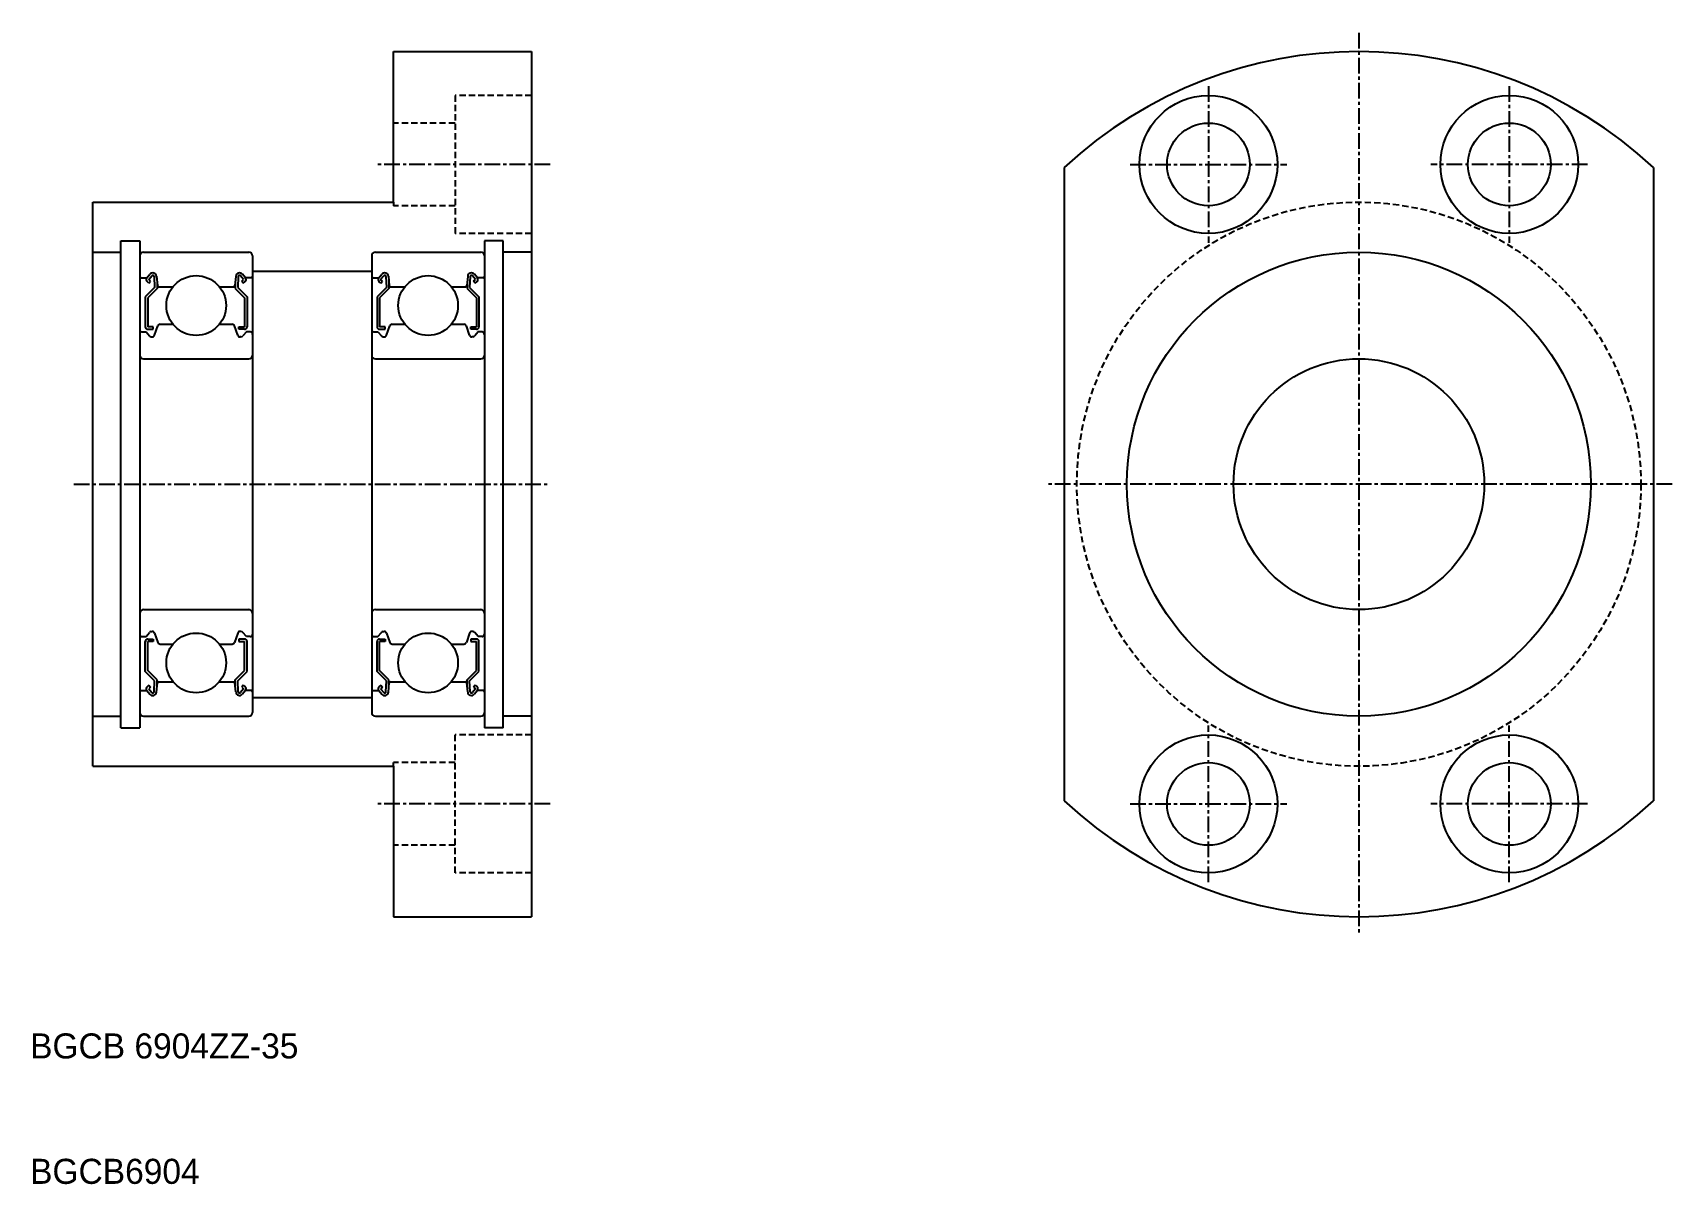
# Model space of a CAD drawing. Extents: x 48 to 179, y 53 to 144.
import ezdxf

# ---------------------------------------------------------------- set-up
doc = ezdxf.new("R2010")
doc.units = 0
doc.linetypes.add('CENTER', pattern=[2, 1.25, -0.25, 0.25, -0.25])
doc.linetypes.add('DASHED', pattern=[0.75, 0.5, -0.25])
doc.layers.get('0').update_dxf_attribs({"linetype": 'CONTINUOUS'})
doc.layers.add('CENTER', color=1, linetype='CENTER')

msp = doc.modelspace()

# ---------------------------------------------------------------- linework, layer by layer
at = {"color": 7, "linetype": 'CONTINUOUS'}
for p, q in [((77.2, 142.9), (88.2, 142.9)), ((77.2, 130.9), (77.2, 142.9)), ((88.2, 142.9), (88.2, 73.9)), ((130.7, 133.66), (130.7, 83.14)), ((177.7, 133.66), (177.7, 83.14)), ((53.2, 85.9), (53.2, 130.9)), ((53.2, 130.9), (77.2, 130.9)), ((53.2, 126.9), (55.45, 126.9)), ((55.45, 88.97), (55.45, 127.82)), ((55.45, 127.82), (56.95, 127.82)), ((56.95, 127.82), (56.95, 88.97)), ((57.25, 126.9), (65.65, 126.9)), ((75.75, 126.9), (84.15, 126.9)), ((84.45, 127.82), (84.45, 88.97)), ((85.95, 127.82), (84.45, 127.82)), ((85.95, 88.97), (85.95, 127.82)), ((88.2, 126.9), (85.95, 126.9)), ((65.95, 126.6), (65.95, 90.2)), ((75.45, 126.6), (75.45, 90.2)), ((57.05, 124.85), (57.51, 124.85)), ((57.51, 124.85), (57.75, 125.15)), ((57.68, 124.44), (57.53, 124.57)), ((57.66, 124.72), (57.91, 125.02)), ((57.81, 124.59), (57.66, 124.72)), ((57.68, 124.44), (57.81, 124.59)), ((58.09, 124.96), (58.13, 124.08)), ((58.28, 124.98), (58.35, 124.24)), ((58.33, 124.47), (58.33, 124)), ((64.61, 124.97), (64.54, 124.24)), ((64.56, 124.47), (64.56, 124)), ((64.81, 124.95), (64.76, 124.08)), ((65.23, 124.72), (64.99, 125.01)), ((65.08, 124.59), (65.23, 124.72)), ((65.21, 124.44), (65.08, 124.59)), ((65.39, 124.85), (65.14, 125.14)), ((65.21, 124.44), (65.36, 124.57)), ((65.85, 124.85), (65.39, 124.85)), ((65.95, 125.4), (75.45, 125.4)), ((75.55, 124.85), (76.01, 124.85)), ((76.01, 124.85), (76.25, 125.15)), ((76.18, 124.44), (76.03, 124.57)), ((76.16, 124.72), (76.41, 125.02)), ((76.31, 124.59), (76.16, 124.72)), ((76.18, 124.44), (76.31, 124.59)), ((76.59, 124.96), (76.63, 124.08)), ((76.78, 124.98), (76.85, 124.24)), ((76.83, 124.47), (76.83, 124)), ((83.11, 124.97), (83.04, 124.24)), ((83.06, 124.47), (83.06, 124)), ((83.31, 124.95), (83.26, 124.08)), ((83.73, 124.72), (83.49, 125.01)), ((83.58, 124.59), (83.73, 124.72)), ((83.71, 124.44), (83.58, 124.59)), ((83.89, 124.85), (83.64, 125.14)), ((83.71, 124.44), (83.86, 124.57)), ((84.35, 124.85), (83.89, 124.85)), ((58.13, 124.08), (57.38, 123.33)), ((57.38, 123.33), (57.38, 120.95)), ((58.33, 124), (57.58, 123.25)), ((57.58, 123.25), (57.58, 120.95)), ((58.45, 124.15), (59.6, 124.15)), ((63.29, 124.15), (64.44, 124.15)), ((64.56, 124), (65.31, 123.25)), ((64.76, 124.08), (65.51, 123.33)), ((65.31, 123.25), (65.31, 120.95)), ((65.51, 123.33), (65.51, 120.95)), ((76.63, 124.08), (75.88, 123.33)), ((75.88, 123.33), (75.88, 120.95)), ((76.83, 124), (76.08, 123.25)), ((76.08, 123.25), (76.08, 120.95)), ((76.95, 124.15), (78.1, 124.15)), ((81.79, 124.15), (82.94, 124.15)), ((83.06, 124), (83.81, 123.25)), ((83.26, 124.08), (84.01, 123.33)), ((83.81, 123.25), (83.81, 120.95)), ((84.01, 123.33), (84.01, 120.95)), ((57.15, 120.55), (57.45, 120.55)), ((57.45, 120.55), (57.72, 120.22)), ((58.03, 120.95), (57.58, 120.95)), ((57.58, 120.75), (58.03, 120.75)), ((58.03, 120.75), (58.03, 120.95)), ((58.13, 120.28), (58.4, 121.02)), ((58.58, 121.15), (59.6, 121.15)), ((63.29, 121.15), (64.31, 121.15)), ((64.76, 120.28), (64.5, 121.02)), ((64.86, 120.75), (64.86, 120.95)), ((64.86, 120.95), (65.31, 120.95)), ((65.31, 120.75), (64.86, 120.75)), ((65.45, 120.55), (65.17, 120.22)), ((65.75, 120.55), (65.45, 120.55)), ((75.65, 120.55), (75.95, 120.55)), ((75.95, 120.55), (76.22, 120.22)), ((76.53, 120.95), (76.08, 120.95)), ((76.08, 120.75), (76.53, 120.75)), ((76.53, 120.75), (76.53, 120.95)), ((76.63, 120.28), (76.9, 121.02)), ((77.08, 121.15), (78.1, 121.15)), ((81.79, 121.15), (82.81, 121.15)), ((83.26, 120.28), (83, 121.02)), ((83.36, 120.95), (83.81, 120.95)), ((83.36, 120.75), (83.36, 120.95)), ((83.81, 120.75), (83.36, 120.75)), ((83.95, 120.55), (83.67, 120.22)), ((84.25, 120.55), (83.95, 120.55)), ((57.87, 120.15), (57.94, 120.15)), ((65.02, 120.15), (64.95, 120.15)), ((76.37, 120.15), (76.44, 120.15)), ((83.52, 120.15), (83.45, 120.15)), ((57.25, 118.4), (65.65, 118.4)), ((75.75, 118.4), (84.15, 118.4)), ((57.25, 98.4), (65.65, 98.4)), ((75.75, 98.4), (84.15, 98.4)), ((57.15, 96.25), (57.45, 96.25)), ((57.38, 93.47), (57.38, 95.85)), ((57.45, 96.25), (57.72, 96.58)), ((57.58, 96.05), (58.03, 96.05)), ((58.03, 95.85), (57.58, 95.85)), ((57.58, 93.55), (57.58, 95.85)), ((57.87, 96.65), (57.94, 96.65)), ((58.03, 96.05), (58.03, 95.85)), ((58.13, 96.52), (58.4, 95.78)), ((58.58, 95.65), (59.6, 95.65)), ((63.29, 95.65), (64.31, 95.65)), ((64.76, 96.52), (64.5, 95.78)), ((64.86, 96.05), (64.86, 95.85)), ((65.31, 96.05), (64.86, 96.05)), ((64.86, 95.85), (65.31, 95.85)), ((65.02, 96.65), (64.95, 96.65)), ((65.45, 96.25), (65.17, 96.58)), ((65.31, 93.55), (65.31, 95.85)), ((65.75, 96.25), (65.45, 96.25)), ((65.51, 93.47), (65.51, 95.85)), ((75.65, 96.25), (75.95, 96.25)), ((75.88, 93.47), (75.88, 95.85)), ((75.95, 96.25), (76.22, 96.58)), ((76.08, 96.05), (76.53, 96.05)), ((76.08, 93.55), (76.08, 95.85)), ((76.53, 95.85), (76.08, 95.85)), ((76.37, 96.65), (76.44, 96.65)), ((76.53, 96.05), (76.53, 95.85)), ((76.63, 96.52), (76.9, 95.78)), ((77.08, 95.65), (78.1, 95.65)), ((81.79, 95.65), (82.81, 95.65)), ((83.26, 96.52), (83, 95.78)), ((83.81, 96.05), (83.36, 96.05)), ((83.36, 96.05), (83.36, 95.85)), ((83.36, 95.85), (83.81, 95.85)), ((83.52, 96.65), (83.45, 96.65)), ((83.95, 96.25), (83.67, 96.58)), ((83.81, 93.55), (83.81, 95.85)), ((84.25, 96.25), (83.95, 96.25)), ((84.01, 93.47), (84.01, 95.85)), ((58.13, 92.72), (57.38, 93.47)), ((58.33, 92.8), (57.58, 93.55)), ((64.56, 92.8), (65.31, 93.55)), ((64.76, 92.72), (65.51, 93.47)), ((76.63, 92.72), (75.88, 93.47)), ((76.83, 92.8), (76.08, 93.55)), ((83.06, 92.8), (83.81, 93.55)), ((83.26, 92.72), (84.01, 93.47)), ((57.05, 91.95), (57.51, 91.95)), ((57.51, 91.95), (57.75, 91.65)), ((57.68, 92.36), (57.53, 92.23)), ((57.81, 92.21), (57.66, 92.08)), ((57.66, 92.08), (57.91, 91.78)), ((57.68, 92.36), (57.81, 92.21)), ((58.09, 91.84), (58.13, 92.72)), ((58.28, 91.82), (58.35, 92.56)), ((58.33, 92.33), (58.33, 92.8)), ((58.45, 92.65), (59.6, 92.65)), ((63.29, 92.65), (64.44, 92.65)), ((64.61, 91.83), (64.54, 92.56)), ((64.56, 92.33), (64.56, 92.8)), ((64.81, 91.84), (64.76, 92.72)), ((65.23, 92.08), (64.99, 91.79)), ((65.21, 92.36), (65.08, 92.21)), ((65.08, 92.21), (65.23, 92.08)), ((65.39, 91.95), (65.14, 91.66)), ((65.21, 92.36), (65.36, 92.23)), ((65.85, 91.95), (65.39, 91.95)), ((75.55, 91.95), (76.01, 91.95)), ((76.01, 91.95), (76.25, 91.65)), ((76.18, 92.36), (76.03, 92.23)), ((76.31, 92.21), (76.16, 92.08)), ((76.16, 92.08), (76.41, 91.78)), ((76.18, 92.36), (76.31, 92.21)), ((76.59, 91.84), (76.63, 92.72)), ((76.78, 91.82), (76.85, 92.56)), ((76.83, 92.33), (76.83, 92.8)), ((76.95, 92.65), (78.1, 92.65)), ((81.79, 92.65), (82.94, 92.65)), ((83.11, 91.83), (83.04, 92.56)), ((83.06, 92.33), (83.06, 92.8)), ((83.31, 91.84), (83.26, 92.72)), ((83.73, 92.08), (83.49, 91.79)), ((83.71, 92.36), (83.58, 92.21)), ((83.58, 92.21), (83.73, 92.08)), ((83.89, 91.95), (83.64, 91.66)), ((83.71, 92.36), (83.86, 92.23)), ((84.35, 91.95), (83.89, 91.95)), ((65.95, 91.4), (75.45, 91.4)), ((53.2, 89.9), (55.45, 89.9)), ((55.45, 88.97), (56.95, 88.97)), ((57.25, 89.9), (65.65, 89.9)), ((75.75, 89.9), (84.15, 89.9)), ((85.95, 88.97), (84.45, 88.97)), ((88.2, 89.9), (85.95, 89.9)), ((53.2, 85.9), (77.2, 85.9)), ((77.2, 85.9), (77.2, 73.9)), ((77.2, 73.9), (88.2, 73.9))]:
    msp.add_line(p, q, dxfattribs=at)
at = {"color": 3, "linetype": 'DASHED'}
for p, q in [((88.2, 139.4), (82.1, 139.4)), ((82.1, 139.4), (82.1, 128.4)), ((82.1, 137.2), (77.2, 137.2)), ((77.2, 130.9), (77.2, 130.6)), ((82.1, 130.6), (77.2, 130.6)), ((88.2, 128.4), (82.1, 128.4)), ((82.1, 77.4), (82.1, 88.4)), ((88.2, 88.4), (82.1, 88.4)), ((77.2, 85.9), (77.2, 86.2)), ((82.1, 86.2), (77.2, 86.2)), ((82.1, 79.6), (77.2, 79.6)), ((88.2, 77.4), (82.1, 77.4))]:
    msp.add_line(p, q, dxfattribs=at)
at = {"color": 7, "linetype": 'CONTINUOUS'}
for centre, radius in [((142.2, 133.9), 5.5), ((166.2, 133.9), 5.5), ((142.2, 133.9), 3.3), ((166.2, 133.9), 3.3), ((154.2, 108.4), 18.5), ((61.45, 122.65), 2.38), ((79.95, 122.65), 2.38), ((154.2, 108.4), 10), ((61.45, 94.15), 2.38), ((79.95, 94.15), 2.38), ((142.2, 82.9), 5.5), ((166.2, 82.9), 5.5), ((142.2, 82.9), 3.3), ((166.2, 82.9), 3.3)]:
    msp.add_circle(centre, radius, dxfattribs=at)
at = {"color": 3, "linetype": 'DASHED'}
msp.add_circle((154.2, 108.4), 22.5, dxfattribs=at)
at = {"color": 7, "linetype": 'CONTINUOUS'}
for centre, radius, start, end in [((154.2, 108.4), 34.5, 47.0657, 132.9343), ((57.25, 126.6), 0.3, 90, 180), ((65.65, 126.6), 0.3, 0, 90), ((75.75, 126.6), 0.3, 90, 180), ((84.15, 126.6), 0.3, 0, 90), ((57.05, 124.95), 0.1, 180, 270), ((57.66, 124.72), 0.2, 140.001, 230.0801), ((57.98, 124.95), 0.3, 4.9967, 140.001), ((57.99, 124.95), 0.1, 2.8199, 140.0012), ((64.91, 124.95), 0.303, 40.0459, 175.0792), ((64.91, 124.95), 0.103, 39.874, 175.0048), ((65.23, 124.72), 0.2, 309.9138, 40.1318), ((65.85, 124.95), 0.1, 269.9995, 359.9913), ((75.55, 124.95), 0.1, 180, 270), ((76.16, 124.72), 0.2, 140.001, 230.0801), ((76.48, 124.95), 0.3, 4.9967, 140.001), ((76.49, 124.95), 0.1, 2.8199, 140.0012), ((83.41, 124.95), 0.303, 40.0459, 175.0792), ((83.41, 124.95), 0.103, 39.874, 175.0048), ((83.73, 124.72), 0.2, 309.9138, 40.1318), ((84.35, 124.95), 0.1, 269.9995, 359.9913), ((58.45, 124.25), 0.1, 184.9967, 269.9995), ((64.44, 124.25), 0.1, 269.9995, 354.8557), ((76.95, 124.25), 0.1, 184.9967, 269.9995), ((82.94, 124.25), 0.1, 269.9995, 354.8557), ((57.15, 120.35), 0.2, 90, 180), ((57.58, 120.95), 0.2, 180, 270), ((58.58, 120.95), 0.2, 90, 159.9919), ((64.31, 120.95), 0.2, 19.8845, 90.0002), ((65.31, 120.95), 0.2, 269.9998, 359.9956), ((65.75, 120.35), 0.2, 359.9956, 90.0002), ((75.65, 120.35), 0.2, 90, 180), ((76.08, 120.95), 0.2, 180, 270), ((77.08, 120.95), 0.2, 90, 159.9919), ((82.81, 120.95), 0.2, 19.8845, 90.0002), ((83.81, 120.95), 0.2, 269.9998, 359.9956), ((84.25, 120.35), 0.2, 359.9956, 90.0002), ((57.87, 120.35), 0.2, 219.9921, 270), ((57.94, 120.35), 0.2, 270, 339.9919), ((64.95, 120.35), 0.2, 199.8883, 269.9998), ((65.02, 120.35), 0.2, 269.9998, 319.8616), ((76.37, 120.35), 0.2, 219.9921, 270), ((76.44, 120.35), 0.2, 270, 339.9919), ((83.45, 120.35), 0.2, 199.8883, 269.9998), ((83.52, 120.35), 0.2, 269.9998, 319.8616), ((57.25, 118.7), 0.3, 180, 270), ((65.65, 118.7), 0.3, 270, 0), ((75.75, 118.7), 0.3, 180, 270), ((84.15, 118.7), 0.3, 270, 0), ((57.25, 98.1), 0.3, 90, 180), ((65.65, 98.1), 0.3, 0, 90), ((75.75, 98.1), 0.3, 90, 180), ((84.15, 98.1), 0.3, 0, 90), ((57.15, 96.45), 0.2, 180, 270), ((57.58, 95.85), 0.2, 90, 180), ((57.87, 96.45), 0.2, 90, 140.0079), ((57.94, 96.45), 0.2, 20.0081, 90), ((58.58, 95.85), 0.2, 200.0081, 270), ((64.31, 95.85), 0.2, 269.9998, 340.1155), ((64.95, 96.45), 0.2, 90.0002, 160.1117), ((65.02, 96.45), 0.2, 40.1384, 90.0002), ((65.31, 95.85), 0.2, 0.0044, 90.0002), ((65.75, 96.45), 0.2, 269.9998, 0.0044), ((75.65, 96.45), 0.2, 180, 270), ((76.08, 95.85), 0.2, 90, 180), ((76.37, 96.45), 0.2, 90, 140.0079), ((76.44, 96.45), 0.2, 20.0081, 90), ((77.08, 95.85), 0.2, 200.0081, 270), ((82.81, 95.85), 0.2, 269.9998, 340.1155), ((83.45, 96.45), 0.2, 90.0002, 160.1117), ((83.52, 96.45), 0.2, 40.1384, 90.0002), ((83.81, 95.85), 0.2, 0.0044, 90.0002), ((84.25, 96.45), 0.2, 269.9998, 0.0044), ((57.05, 91.85), 0.1, 90, 180), ((57.66, 92.08), 0.2, 129.9199, 219.999), ((57.98, 91.84), 0.3, 219.999, 355.0033), ((57.99, 91.84), 0.1, 219.9988, 357.1801), ((58.45, 92.55), 0.1, 90.0005, 175.0033), ((64.44, 92.55), 0.1, 5.1443, 90.0005), ((64.91, 91.85), 0.303, 184.9208, 319.9541), ((64.91, 91.85), 0.103, 184.9952, 320.126), ((65.23, 92.08), 0.2, 319.8682, 50.0862), ((65.85, 91.85), 0.1, 0.0087, 90.0005), ((75.55, 91.85), 0.1, 90, 180), ((76.16, 92.08), 0.2, 129.9199, 219.999), ((76.48, 91.84), 0.3, 219.999, 355.0033), ((76.49, 91.84), 0.1, 219.9988, 357.1801), ((76.95, 92.55), 0.1, 90.0005, 175.0033), ((82.94, 92.55), 0.1, 5.1443, 90.0005), ((83.41, 91.85), 0.303, 184.9208, 319.9541), ((83.41, 91.85), 0.103, 184.9952, 320.126), ((83.73, 92.08), 0.2, 319.8682, 50.0862), ((84.35, 91.85), 0.1, 0.0087, 90.0005), ((57.25, 90.2), 0.3, 180, 270), ((65.65, 90.2), 0.3, 270, 0), ((75.75, 90.2), 0.3, 180, 270), ((84.15, 90.2), 0.3, 270, 0), ((154.2, 108.4), 34.5, 227.0657, 312.9343)]:
    msp.add_arc(centre, radius, start, end, dxfattribs=at)
at = {"layer": 'CENTER', "color": 1, "linetype": 'CENTER'}
for p, q in [((154.2, 144.4), (154.2, 72.4)), ((142.2, 140.15), (142.2, 127.65)), ((166.2, 140.15), (166.2, 127.65)), ((89.7, 133.9), (75.7, 133.9)), ((135.95, 133.9), (148.45, 133.9)), ((172.45, 133.9), (159.95, 133.9)), ((51.7, 108.4), (89.7, 108.4)), ((179.2, 108.4), (129.2, 108.4)), ((142.2, 76.65), (142.2, 89.15)), ((166.2, 76.65), (166.2, 89.15)), ((89.7, 82.9), (75.7, 82.9)), ((135.95, 82.9), (148.45, 82.9)), ((172.45, 82.9), (159.95, 82.9))]:
    msp.add_line(p, q, dxfattribs=at)

# ---------------------------------------------------------------- texts
at = {"color": 7, "linetype": 'CONTINUOUS'}
for s, p in [('BGCB 6904ZZ-35', (48.2, 62.6)), ('BGCB6904', (48.2, 52.6))]:
    msp.add_text(s, height=2, dxfattribs=at).set_placement(p)

doc.saveas('drawing.dxf')
